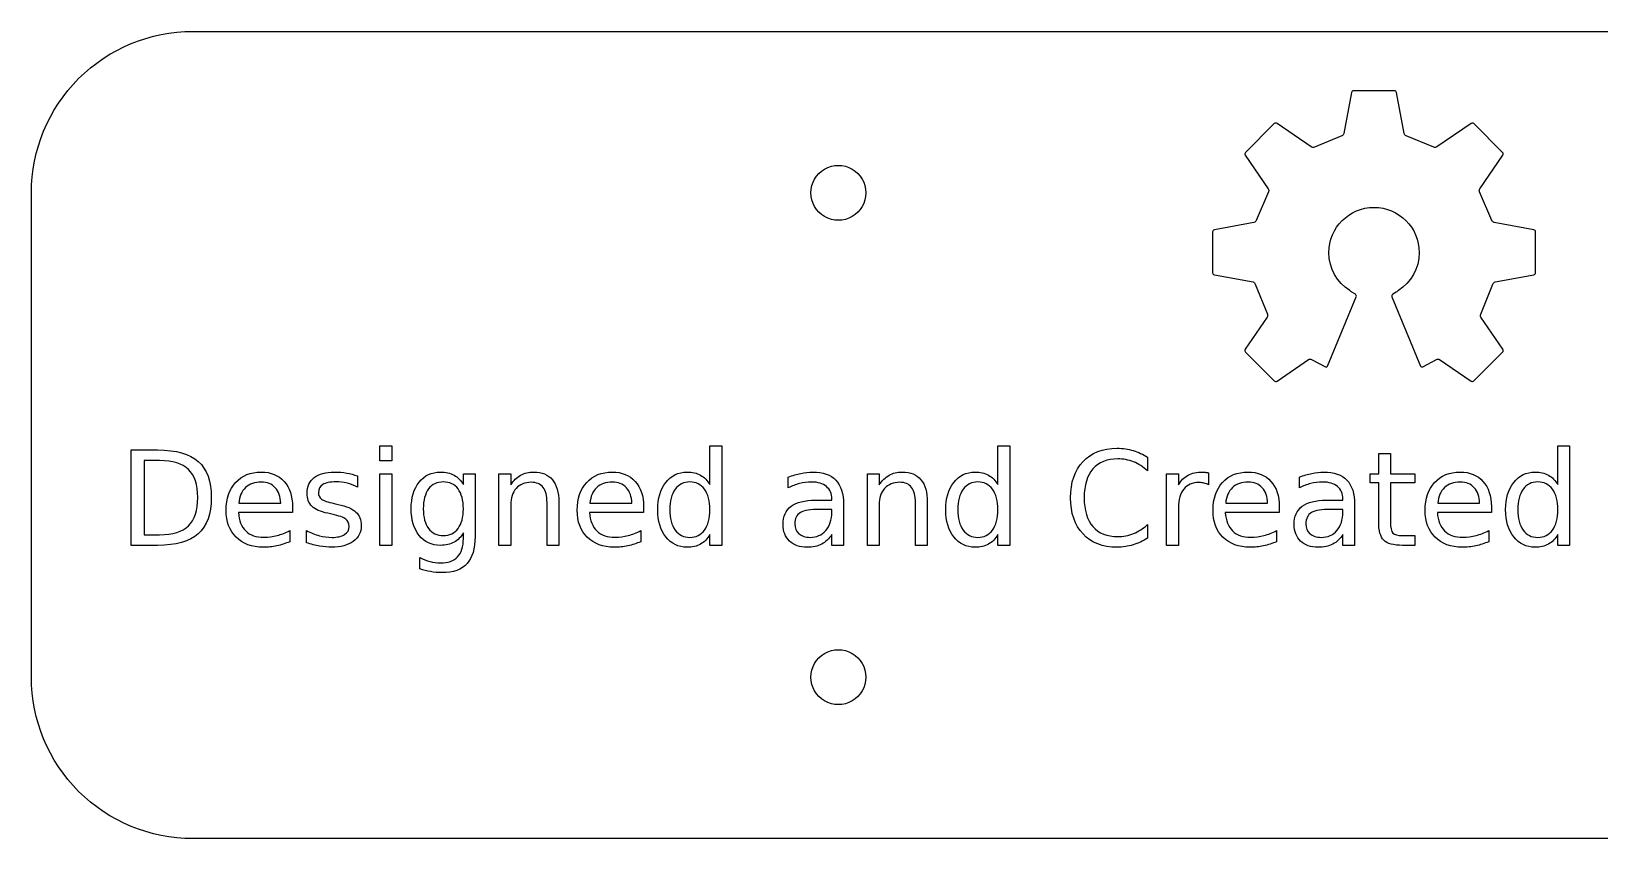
# Model space of a CAD drawing. Extents: x 6 to 466, y 6 to 31.
# Drawn here: x 5.5 to 54.08, y 5.5 to 30.5 of the extents above; entities that cross this region are included whole.
import ezdxf

# ---------------------------------------------------------------- set-up
doc = ezdxf.new("R2010")
doc.units = 0
doc.layers.get('0').update_dxf_attribs({"linetype": 'CONTINUOUS'})

msp = doc.modelspace()

# ---------------------------------------------------------------- linework, layer by layer
at = {"color": 7}
for p, q in [((10.5, 30.5), (150.5, 30.5)), ((5.5, 10.5), (5.5, 25.5)), ((31.35, 25.5), (31.35, 25.5)), ((31.35, 10.5), (31.35, 10.5)), ((150.5, 5.5), (10.5, 5.5))]:
    msp.add_line(p, q, dxfattribs=at)
at = {"color": 1}
for p, q in [((46.396282, 28.606086), (46.159894, 27.335716)), ((47.725936, 28.660556), (46.461772, 28.660556)), ((48.027905, 27.335716), (47.791426, 28.606086)), ((44.004144, 27.642761), (43.110214, 26.748952)), ((45.150262, 26.922245), (44.089014, 27.650561)), ((46.097174, 27.263836), (45.245672, 26.915345)), ((48.942071, 26.915293), (48.090625, 27.263836)), ((50.098796, 27.650509), (49.037481, 26.922193)), ((51.077406, 26.7489), (50.183596, 27.642709)), ((43.102314, 26.664072), (43.817998, 25.62106)), ((50.369696, 25.621008), (51.085306, 26.66402)), ((43.823998, 25.5261), (43.447432, 24.647757)), ((50.740187, 24.647705), (50.363696, 25.526048)), ((43.374752, 24.585217), (42.146598, 24.356816)), ((52.041096, 24.356764), (50.812867, 24.585165)), ((42.092108, 24.291216), (42.092182, 23.027123)), ((52.096068, 23.027048), (52.096218, 24.291142)), ((42.146672, 22.961523), (43.344722, 22.738575)), ((50.843536, 22.7385), (52.041578, 22.961448)), ((43.415832, 22.675585), (43.789853, 21.741281)), ((46.516867, 22.356438), (46.409353, 22.422258)), ((47.779151, 22.422258), (47.671637, 22.356438)), ((50.398485, 21.741206), (50.772506, 22.67551)), ((45.6571, 20.136074), (46.542917, 22.276418)), ((47.645587, 22.276418), (48.531329, 20.135999)), ((43.783153, 21.645871), (43.102655, 20.654187)), ((51.085773, 20.654111), (50.405185, 21.645796)), ((43.110555, 20.569237), (44.004515, 19.675429)), ((50.18392, 19.675352), (51.077873, 20.569161)), ((44.089385, 19.667629), (45.063508, 20.336248)), ((45.156908, 20.339448), (45.58652, 20.110074)), ((48.601909, 20.109999), (49.031513, 20.339372)), ((49.124913, 20.336172), (50.09912, 19.667552))]:
    msp.add_line(p, q, dxfattribs=at)
at = {"color": 3}
for p, q in [((8.589848, 17.536542), (9.411125, 17.536542)), ((8.589848, 14.581926), (8.589848, 17.536542)), ((16.29995, 17.661217), (16.664082, 17.661217)), ((16.29995, 17.200115), (16.29995, 17.661217)), ((16.664082, 17.661217), (16.664082, 17.200115)), ((26.521373, 16.461956), (26.521373, 17.661217)), ((26.521373, 17.661217), (26.885506, 17.661217)), ((26.885506, 17.661217), (26.885506, 14.581926)), ((35.442611, 16.461956), (35.442611, 17.661217)), ((35.442611, 17.661217), (35.806744, 17.661217)), ((35.806744, 17.661217), (35.806744, 14.581926)), ((52.786381, 16.461956), (52.786381, 17.661217)), ((52.786381, 17.661217), (53.150513, 17.661217)), ((53.150513, 17.661217), (53.150513, 14.581926)), ((8.989602, 17.208031), (8.989602, 14.910437)), ((9.472473, 17.208031), (8.989602, 17.208031)), ((16.664082, 17.200115), (16.29995, 17.200115)), ((40.075401, 17.308961), (40.075401, 17.308959)), ((40.075401, 17.308959), (40.075401, 16.887437)), ((47.237322, 16.798383), (47.237322, 17.427698)), ((47.237322, 17.427698), (47.603433, 17.427698)), ((47.603433, 17.427698), (47.603433, 16.798383)), ((15.599391, 16.733098), (15.599391, 16.733076)), ((15.599391, 16.733076), (15.599391, 16.388734)), ((16.29995, 16.798383), (16.664082, 16.798383)), ((16.29995, 14.581926), (16.29995, 16.798383)), ((16.664082, 16.798383), (16.664082, 14.581926)), ((18.882517, 16.461955), (18.882517, 16.798382)), ((18.882517, 16.798382), (19.246649, 16.798382)), ((19.246649, 16.798382), (19.246649, 14.857004)), ((19.982828, 14.581926), (19.982828, 16.798383)), ((19.982828, 16.798383), (20.348939, 16.798383)), ((20.348939, 16.798383), (20.348939, 16.45404)), ((28.949582, 16.361023), (28.949582, 16.69745)), ((31.397577, 14.581926), (31.397577, 16.798383)), ((31.397577, 16.798383), (31.763689, 16.798383)), ((31.763689, 16.798383), (31.763689, 16.45404)), ((40.667116, 14.581922), (40.667116, 16.798379)), ((40.667116, 16.798379), (41.033227, 16.798379)), ((41.033227, 16.798379), (41.033227, 16.454036)), ((41.96335, 16.832062), (41.965326, 16.457998)), ((44.781411, 16.361023), (44.781411, 16.69745)), ((46.97016, 16.515389), (46.97016, 16.798383)), ((46.97016, 16.798383), (47.237322, 16.798383)), ((47.603433, 16.798383), (48.353466, 16.798383)), ((48.353466, 16.798383), (48.353466, 16.515389)), ((26.521373, 16.461957), (26.521373, 16.461956)), ((35.442611, 16.461957), (35.442611, 16.461956)), ((47.237319, 16.515389), (46.97016, 16.515389)), ((47.237319, 15.31217), (47.237319, 16.515389)), ((48.353466, 16.515389), (47.603433, 16.515389)), ((47.603433, 16.515389), (47.603433, 15.31217)), ((52.786381, 16.461957), (52.786381, 16.461956)), ((13.588749, 15.603079), (11.914533, 15.603079)), ((11.926406, 15.886073), (13.224617, 15.888052)), ((13.588749, 15.781187), (13.588749, 15.603079)), ((13.588749, 15.781181), (13.588749, 15.781187)), ((14.805821, 15.545697), (14.679166, 15.575387)), ((14.879043, 15.878155), (15.003719, 15.850445)), ((18.882517, 15.715881), (18.882517, 15.715881)), ((20.348939, 15.83462), (20.348939, 14.581926)), ((21.474978, 14.581926), (21.474978, 15.907842)), ((21.83911, 15.919717), (21.83911, 15.919716)), ((21.83911, 15.919716), (21.83911, 14.581926)), ((24.465216, 15.603079), (22.791, 15.603079)), ((22.802873, 15.886073), (24.101084, 15.888052)), ((24.465216, 15.781187), (24.465216, 15.603079)), ((24.465216, 15.781181), (24.465216, 15.781187)), ((25.280554, 15.688175), (25.280554, 15.688175)), ((29.784711, 15.981065), (30.295288, 15.981065)), ((30.295288, 15.696093), (29.933135, 15.696091)), ((30.295288, 15.981065), (30.295288, 16.016685)), ((30.295288, 15.614953), (30.295288, 15.696093)), ((30.65942, 15.846494), (30.65942, 14.581926)), ((30.65942, 15.846489), (30.65942, 15.846494)), ((31.763689, 15.83462), (31.763689, 14.581926)), ((32.889727, 14.581926), (32.889727, 15.907842)), ((33.25386, 15.919717), (33.25386, 15.919716)), ((33.25386, 15.919716), (33.25386, 14.581926)), ((34.201792, 15.688175), (34.201792, 15.688175)), ((41.033227, 15.74952), (41.033227, 14.581922)), ((44.16001, 15.603079), (42.485794, 15.603079)), ((42.497668, 15.886073), (43.795878, 15.888052)), ((44.16001, 15.781187), (44.16001, 15.603079)), ((44.16001, 15.781181), (44.16001, 15.781187)), ((45.61654, 15.981065), (46.127117, 15.981065)), ((46.127117, 15.696093), (45.764964, 15.696091)), ((46.127117, 15.981065), (46.127117, 16.016685)), ((46.127117, 15.614953), (46.127117, 15.696093)), ((46.491249, 15.846494), (46.491249, 14.581926)), ((46.491249, 15.846489), (46.491249, 15.846494)), ((50.73022, 15.603079), (49.056004, 15.603079)), ((49.067878, 15.886073), (50.366088, 15.888052)), ((50.73022, 15.781187), (50.73022, 15.603079)), ((50.73022, 15.781181), (50.73022, 15.781187)), ((51.545561, 15.688175), (51.545561, 15.688175)), ((40.075401, 15.227069), (40.075401, 14.809505)), ((9.411125, 14.581926), (8.589848, 14.581926)), ((8.989602, 14.910437), (9.472473, 14.910437)), ((13.503653, 15.039067), (13.503653, 14.694725)), ((14.024124, 14.663055), (14.024124, 15.03907)), ((16.664082, 14.581926), (16.29995, 14.581926)), ((18.882517, 14.791697), (18.882517, 14.971784)), ((20.348939, 14.581926), (19.982828, 14.581926)), ((21.83911, 14.581926), (21.474978, 14.581926)), ((24.38012, 15.039067), (24.38012, 14.694725)), ((26.521373, 14.581926), (26.521373, 14.914395)), ((26.885506, 14.581926), (26.521373, 14.581926)), ((30.295288, 14.581926), (30.295288, 14.918353)), ((30.65942, 14.581926), (30.295288, 14.581926)), ((31.763689, 14.581926), (31.397577, 14.581926)), ((33.25386, 14.581926), (32.889727, 14.581926)), ((35.442611, 14.581926), (35.442611, 14.914395)), ((35.806744, 14.581926), (35.442611, 14.581926)), ((41.033227, 14.581922), (40.667116, 14.581922)), ((44.074914, 15.039067), (44.074914, 14.694725)), ((46.127117, 14.581926), (46.127117, 14.918353)), ((46.491249, 14.581926), (46.127117, 14.581926)), ((47.979436, 14.886689), (48.353463, 14.886689)), ((48.353463, 14.581926), (47.979436, 14.581926)), ((48.353463, 14.886689), (48.353463, 14.581926)), ((50.645124, 15.039067), (50.645124, 14.694725)), ((52.786381, 14.581926), (52.786381, 14.914395)), ((53.150513, 14.581926), (52.786381, 14.581926)), ((17.532853, 13.855641), (17.532853, 14.209878))]:
    msp.add_line(p, q, dxfattribs=at)
at = {"color": 7}
for points in [[(6.964466, 29.035534), (7.902148, 29.973216), (9.173918, 30.5), (10.5, 30.5)], [(5.5, 25.5), (5.5, 26.826082), (6.026784, 28.097852), (6.964466, 29.035534)], [(29.65, 25.5), (29.65, 25.803676), (29.812009, 26.084284), (30.075, 26.236122)], [(30.075, 26.236122), (30.337991, 26.387959), (30.662009, 26.387959), (30.925, 26.236122)], [(30.925, 26.236122), (31.187991, 26.084284), (31.35, 25.803676), (31.35, 25.5)], [(30.075, 24.763878), (29.812009, 24.915716), (29.65, 25.196324), (29.65, 25.5)], [(31.35, 25.5), (31.35, 25.196324), (31.187991, 24.915716), (30.925, 24.763878)], [(30.925, 24.763878), (30.662009, 24.612041), (30.337991, 24.612041), (30.075, 24.763878)], [(29.65, 10.5), (29.65, 10.803676), (29.812009, 11.084284), (30.075, 11.236122)], [(30.075, 11.236122), (30.337991, 11.387959), (30.662009, 11.387959), (30.925, 11.236122)], [(30.925, 11.236122), (31.187991, 11.084284), (31.35, 10.803676), (31.35, 10.5)], [(6.964466, 6.964466), (6.026784, 7.902148), (5.5, 9.173918), (5.5, 10.5)], [(30.075, 9.763878), (29.812009, 9.915716), (29.65, 10.196324), (29.65, 10.5)], [(31.35, 10.5), (31.35, 10.196324), (31.187991, 9.915716), (30.925, 9.763878)], [(30.925, 9.763878), (30.662009, 9.612041), (30.337991, 9.612041), (30.075, 9.763878)], [(10.5, 5.5), (9.173918, 5.5), (7.902148, 6.026784), (6.964466, 6.964466)]]:
    msp.add_open_spline(points, degree=3, dxfattribs=at)
at = {"color": 1}
for points in [[(46.461772, 28.660556), (46.431382, 28.660556), (46.401822, 28.636056), (46.396282, 28.606086)], [(47.791426, 28.606086), (47.786226, 28.636046), (47.756396, 28.660556), (47.725936, 28.660556)], [(44.089014, 27.650561), (44.063864, 27.667821), (44.025694, 27.664311), (44.004144, 27.642761)], [(46.159894, 27.335716), (46.153894, 27.305756), (46.126134, 27.273406), (46.097174, 27.263836)], [(48.090625, 27.263836), (48.061735, 27.273436), (48.033515, 27.305746), (48.027905, 27.335716)], [(50.183596, 27.642709), (50.162036, 27.664299), (50.123946, 27.667809), (50.098796, 27.650509)], [(43.110214, 26.748952), (43.088734, 26.727362), (43.085134, 26.689172), (43.102314, 26.664072)], [(45.245672, 26.915345), (45.218282, 26.901895), (45.175312, 26.904965), (45.150262, 26.922245)], [(49.037481, 26.922193), (49.012411, 26.904933), (48.969371, 26.901873), (48.942071, 26.915293)], [(51.085306, 26.66402), (51.102446, 26.68912), (51.099076, 26.7273), (51.077406, 26.7489)], [(43.817998, 25.62106), (43.835218, 25.59581), (43.837908, 25.55322), (43.823998, 25.5261)], [(50.363696, 25.526048), (50.349696, 25.553168), (50.352316, 25.595758), (50.369696, 25.621008)], [(45.696231, 23.651902), (45.696231, 24.424002), (46.322187, 25.049885), (47.094211, 25.049885)], [(47.094211, 25.049885), (47.866235, 25.049885), (48.492116, 24.424002), (48.492116, 23.651902)], [(42.146598, 24.356816), (42.116588, 24.351116), (42.092108, 24.321696), (42.092108, 24.291216)], [(43.447432, 24.647757), (43.437432, 24.618917), (43.404772, 24.590827), (43.374752, 24.585217)], [(50.812867, 24.585165), (50.782997, 24.590765), (50.750297, 24.618865), (50.740187, 24.647705)], [(52.096218, 24.291142), (52.096293, 24.321702), (52.071818, 24.351142), (52.041878, 24.356812)], [(46.341393, 22.474328), (45.953548, 22.722679), (45.696231, 23.157144), (45.696231, 23.651902)], [(48.492116, 23.651902), (48.492116, 23.157144), (48.234874, 22.722679), (47.846961, 22.474328)], [(42.092182, 23.027123), (42.092182, 22.996633), (42.116732, 22.966983), (42.146672, 22.961523)], [(52.041578, 22.961448), (52.071448, 22.966948), (52.096068, 22.996568), (52.096068, 23.027048)], [(43.344722, 22.738575), (43.374662, 22.733075), (43.406692, 22.704655), (43.415832, 22.675585)], [(46.409353, 22.422258), (46.389443, 22.434358), (46.362503, 22.455208), (46.341393, 22.474328)], [(46.542917, 22.276418), (46.554667, 22.304588), (46.542917, 22.340528), (46.516867, 22.356438)], [(47.671637, 22.356438), (47.645817, 22.340528), (47.633987, 22.304588), (47.645587, 22.276418)], [(47.846961, 22.474328), (47.826001, 22.455208), (47.798911, 22.434358), (47.779151, 22.422258)], [(50.772506, 22.67551), (50.781706, 22.70457), (50.813526, 22.73304), (50.843536, 22.7385)], [(43.789853, 21.741281), (43.803173, 21.713861), (43.800113, 21.670971), (43.783153, 21.645871)], [(50.405185, 21.645796), (50.387965, 21.670896), (50.384755, 21.713786), (50.398485, 21.741206)], [(43.102655, 20.654187), (43.085435, 20.629087), (43.088955, 20.590827), (43.110555, 20.569237)], [(51.077873, 20.569161), (51.099433, 20.590751), (51.102943, 20.629011), (51.085773, 20.654111)], [(45.063508, 20.336248), (45.088588, 20.353428), (45.130648, 20.354778), (45.156908, 20.339448)], [(45.58652, 20.110074), (45.61369, 20.096184), (45.64543, 20.107874), (45.6571, 20.136074)], [(48.531329, 20.135999), (48.543009, 20.107829), (48.574669, 20.096179), (48.601909, 20.109999)], [(49.031513, 20.339372), (49.057783, 20.354682), (49.099773, 20.353412), (49.124913, 20.336172)], [(44.004515, 19.675429), (44.025995, 19.653989), (44.064245, 19.650479), (44.089385, 19.667629)], [(50.09912, 19.667552), (50.12419, 19.650442), (50.16244, 19.653952), (50.18392, 19.675352)]]:
    msp.add_open_spline(points, degree=3, dxfattribs=at)
at = {"color": 3}
for points in [[(9.411125, 17.536542), (9.983709, 17.536542), (10.403912, 17.417143), (10.671734, 17.178346)], [(38.078611, 17.178345), (38.335878, 17.452764), (38.688137, 17.589973), (39.135386, 17.589973)], [(39.135386, 17.589973), (39.312175, 17.589973), (39.478409, 17.566226), (39.634088, 17.518733)], [(39.634088, 17.518733), (39.791087, 17.47256), (39.938192, 17.402636), (40.075401, 17.308961)], [(10.366971, 16.930974), (10.178308, 17.115679), (9.880142, 17.208031), (9.472473, 17.208031)], [(10.671734, 17.178346), (10.939556, 16.940869), (11.073467, 16.568821), (11.073467, 16.062202)], [(37.69271, 16.056265), (37.69271, 16.53122), (37.821344, 16.905246), (38.078611, 17.178345)], [(39.159134, 17.261462), (38.821388, 17.261462), (38.562801, 17.157895), (38.383374, 16.950762)], [(39.643983, 17.168452), (39.492262, 17.230459), (39.330645, 17.261462), (39.159134, 17.261462)], [(40.075401, 16.887437), (39.94083, 17.012772), (39.797024, 17.106444), (39.643983, 17.168452)], [(10.651944, 16.062202), (10.651944, 16.457998), (10.556953, 16.747589), (10.366971, 16.930974)], [(11.534569, 15.66838), (11.534569, 16.031193), (11.632199, 16.318804), (11.827458, 16.531214)], [(11.827458, 16.531214), (12.024036, 16.744944), (12.288559, 16.851809), (12.621028, 16.851809)], [(12.624986, 16.543094), (12.421811, 16.543094), (12.258875, 16.485704), (12.136178, 16.370923)], [(12.621028, 16.851809), (12.919194, 16.851809), (13.154692, 16.755499), (13.327523, 16.562878)], [(13.056403, 16.364986), (12.948219, 16.483725), (12.804413, 16.543094), (12.624986, 16.543094)], [(13.327523, 16.562878), (13.501674, 16.371577), (13.588749, 16.111011), (13.588749, 15.781181)], [(14.039956, 16.198765), (14.039956, 16.407218), (14.113838, 16.568175), (14.261602, 16.681636)], [(14.261602, 16.681636), (14.409365, 16.795097), (14.619137, 16.851828), (14.890917, 16.851828)], [(14.934454, 16.547053), (14.753707, 16.547053), (14.617818, 16.519346), (14.526785, 16.463933)], [(14.890917, 16.851828), (15.025488, 16.851828), (15.152142, 16.841935), (15.270881, 16.822148)], [(15.278797, 16.507473), (15.167974, 16.53386), (15.053193, 16.547053), (14.934454, 16.547053)], [(15.270881, 16.822148), (15.38962, 16.802361), (15.499123, 16.772678), (15.599391, 16.733098)], [(17.265691, 15.71588), (17.265691, 16.058903), (17.348808, 16.333981), (17.515042, 16.541114)], [(17.515042, 16.541114), (17.681277, 16.748247), (17.900284, 16.851814), (18.172063, 16.851814)], [(18.261117, 16.547052), (18.065858, 16.547052), (17.913476, 16.47449), (17.803973, 16.329365)], [(18.172063, 16.851814), (18.335659, 16.851814), (18.476167, 16.819491), (18.593586, 16.754844)], [(18.718261, 16.329365), (18.610077, 16.47449), (18.457696, 16.547052), (18.261117, 16.547052)], [(18.593586, 16.754844), (18.711005, 16.690197), (18.807316, 16.592568), (18.882517, 16.461955)], [(20.348939, 16.45404), (20.436014, 16.587291), (20.538262, 16.6869), (20.655681, 16.752866)], [(20.984192, 16.535178), (20.787613, 16.535178), (20.632593, 16.47251), (20.519132, 16.347175)], [(20.655681, 16.752866), (20.77442, 16.818833), (20.910969, 16.851816), (21.06533, 16.851816)], [(21.352282, 16.378839), (21.270484, 16.483065), (21.147787, 16.535178), (20.984192, 16.535178)], [(21.06533, 16.851816), (21.319959, 16.851816), (21.512579, 16.772657), (21.643191, 16.614339)], [(21.643191, 16.614339), (21.773804, 16.45734), (21.83911, 16.225799), (21.83911, 15.919717)], [(22.411036, 15.66838), (22.411036, 16.031193), (22.508666, 16.318804), (22.703925, 16.531214)], [(22.703925, 16.531214), (22.900503, 16.744944), (23.165026, 16.851809), (23.497495, 16.851809)], [(23.501453, 16.543094), (23.298278, 16.543094), (23.135342, 16.485704), (23.012645, 16.370923)], [(23.497495, 16.851809), (23.795661, 16.851809), (24.031159, 16.755499), (24.20399, 16.562878)], [(23.93287, 16.364986), (23.824686, 16.483725), (23.68088, 16.543094), (23.501453, 16.543094)], [(24.20399, 16.562878), (24.378141, 16.371577), (24.465216, 16.111011), (24.465216, 15.781181)], [(24.904548, 15.688176), (24.904548, 16.036477), (24.988325, 16.317492), (25.155878, 16.531221)], [(25.155878, 16.531221), (25.324751, 16.744951), (25.543098, 16.851816), (25.81092, 16.851816)], [(25.899974, 16.547052), (25.707353, 16.547052), (25.555632, 16.470532), (25.444809, 16.317491)], [(25.81092, 16.851816), (25.974515, 16.851816), (26.114363, 16.819493), (26.230464, 16.754846)], [(26.355139, 16.317491), (26.244316, 16.470532), (26.092595, 16.547052), (25.899974, 16.547052)], [(26.230464, 16.754846), (26.347883, 16.691519), (26.444853, 16.59389), (26.521373, 16.461957)], [(28.949582, 16.69745), (29.082833, 16.748903), (29.212127, 16.787163), (29.337462, 16.81223)], [(29.665973, 16.543093), (29.539318, 16.543093), (29.415962, 16.52792), (29.295904, 16.497573)], [(29.337462, 16.81223), (29.462797, 16.838617), (29.584834, 16.85181), (29.703573, 16.85181)], [(30.129054, 16.404565), (30.01955, 16.496917), (29.86519, 16.543093), (29.665973, 16.543093)], [(29.703573, 16.85181), (30.024168, 16.85181), (30.263624, 16.768693), (30.421943, 16.602459)], [(30.421943, 16.602459), (30.580261, 16.436224), (30.65942, 16.184234), (30.65942, 15.846489)], [(31.763689, 16.45404), (31.850764, 16.587291), (31.953011, 16.6869), (32.07043, 16.752866)], [(32.398941, 16.535178), (32.202362, 16.535178), (32.047342, 16.47251), (31.933881, 16.347175)], [(32.07043, 16.752866), (32.189169, 16.818833), (32.325718, 16.851816), (32.480079, 16.851816)], [(32.767031, 16.378839), (32.685233, 16.483065), (32.562536, 16.535178), (32.398941, 16.535178)], [(32.480079, 16.851816), (32.734708, 16.851816), (32.927328, 16.772657), (33.057941, 16.614339)], [(33.057941, 16.614339), (33.188554, 16.45734), (33.25386, 16.225799), (33.25386, 15.919717)], [(33.825786, 15.688176), (33.825786, 16.036477), (33.909563, 16.317492), (34.077116, 16.531221)], [(34.077116, 16.531221), (34.245989, 16.744951), (34.464336, 16.851816), (34.732158, 16.851816)], [(34.821212, 16.547052), (34.628591, 16.547052), (34.47687, 16.470532), (34.366047, 16.317491)], [(34.732158, 16.851816), (34.895753, 16.851816), (35.035601, 16.819493), (35.151702, 16.754846)], [(35.276377, 16.317491), (35.165554, 16.470532), (35.013833, 16.547052), (34.821212, 16.547052)], [(35.151702, 16.754846), (35.269121, 16.691519), (35.366091, 16.59389), (35.442611, 16.461957)], [(38.383374, 16.950762), (38.203947, 16.744948), (38.114233, 16.446782), (38.114233, 16.056264)], [(41.033227, 16.454036), (41.109748, 16.588607), (41.209356, 16.688215), (41.332053, 16.752862)], [(41.672438, 16.527258), (41.466624, 16.527258), (41.308306, 16.459973), (41.197483, 16.325403)], [(41.332053, 16.752862), (41.45475, 16.818829), (41.603833, 16.851812), (41.779302, 16.851812)], [(41.830756, 16.509448), (41.783263, 16.521321), (41.73049, 16.527258), (41.672438, 16.527258)], [(41.779302, 16.851812), (41.804369, 16.851812), (41.832075, 16.849845), (41.862422, 16.845912)], [(41.862422, 16.845912), (41.892769, 16.843245), (41.926411, 16.838629), (41.96335, 16.832062)], [(42.10583, 15.66838), (42.10583, 16.031193), (42.20346, 16.318804), (42.398719, 16.531214)], [(42.398719, 16.531214), (42.595298, 16.744944), (42.859821, 16.851809), (43.19229, 16.851809)], [(43.196248, 16.543094), (42.993073, 16.543094), (42.830137, 16.485704), (42.70744, 16.370923)], [(43.19229, 16.851809), (43.490456, 16.851809), (43.725954, 16.755499), (43.898785, 16.562878)], [(43.627665, 16.364986), (43.519481, 16.483725), (43.375675, 16.543094), (43.196248, 16.543094)], [(43.898785, 16.562878), (44.072935, 16.371577), (44.16001, 16.111011), (44.16001, 15.781181)], [(44.781411, 16.69745), (44.914662, 16.748903), (45.043956, 16.787163), (45.169291, 16.81223)], [(45.497802, 16.543093), (45.371147, 16.543093), (45.247791, 16.52792), (45.127733, 16.497573)], [(45.169291, 16.81223), (45.294626, 16.838617), (45.416663, 16.85181), (45.535402, 16.85181)], [(45.960883, 16.404565), (45.85138, 16.496917), (45.697019, 16.543093), (45.497802, 16.543093)], [(45.535402, 16.85181), (45.855997, 16.85181), (46.095453, 16.768693), (46.253772, 16.602459)], [(46.253772, 16.602459), (46.41209, 16.436224), (46.491249, 16.184234), (46.491249, 15.846489)], [(48.67604, 15.66838), (48.67604, 16.031193), (48.77367, 16.318804), (48.968929, 16.531214)], [(48.968929, 16.531214), (49.165508, 16.744944), (49.430031, 16.851809), (49.762499, 16.851809)], [(49.766457, 16.543094), (49.563282, 16.543094), (49.400346, 16.485704), (49.277649, 16.370923)], [(49.762499, 16.851809), (50.060665, 16.851809), (50.296164, 16.755499), (50.468995, 16.562878)], [(50.197875, 16.364986), (50.08969, 16.483725), (49.945884, 16.543094), (49.766457, 16.543094)], [(50.468995, 16.562878), (50.643145, 16.371577), (50.73022, 16.111011), (50.73022, 15.781181)], [(51.169555, 15.688176), (51.169555, 16.036477), (51.253332, 16.317492), (51.420885, 16.531221)], [(51.420885, 16.531221), (51.589758, 16.744951), (51.808105, 16.851816), (52.075927, 16.851816)], [(52.164981, 16.547052), (51.97236, 16.547052), (51.820639, 16.470532), (51.709816, 16.317491)], [(52.075927, 16.851816), (52.239522, 16.851816), (52.37937, 16.819493), (52.495471, 16.754846)], [(52.620146, 16.317491), (52.509323, 16.470532), (52.357602, 16.547052), (52.164981, 16.547052)], [(52.495471, 16.754846), (52.61289, 16.691519), (52.70986, 16.59389), (52.786381, 16.461957)], [(10.366971, 15.187494), (10.556953, 15.372199), (10.651944, 15.663768), (10.651944, 16.062202)], [(11.073467, 16.062202), (11.073467, 15.552945), (10.938896, 15.178918), (10.669755, 14.940121)], [(12.136178, 16.370923), (12.014801, 16.256142), (11.944877, 16.094526), (11.926406, 15.886073)], [(13.224617, 15.888052), (13.22195, 16.087269), (13.165879, 16.246247), (13.056403, 16.364986)], [(14.190358, 15.793074), (14.09009, 15.892023), (14.039956, 16.027254), (14.039956, 16.198765)], [(14.526785, 16.463933), (14.437071, 16.40852), (14.392214, 16.325403), (14.392214, 16.214582)], [(14.392214, 16.214582), (14.392214, 16.130145), (14.424537, 16.06352), (14.489184, 16.014705)], [(15.599391, 16.388734), (15.496484, 16.441507), (15.38962, 16.481087), (15.278797, 16.507473)], [(17.803973, 16.329365), (17.695789, 16.18424), (17.641697, 15.979745), (17.641697, 15.715881)], [(18.882517, 15.715881), (18.882517, 15.979745), (18.827765, 16.18424), (18.718261, 16.329365)], [(20.519132, 16.347175), (20.40567, 16.22184), (20.348939, 16.050988), (20.348939, 15.83462)], [(21.474978, 15.907842), (21.474978, 16.117614), (21.434079, 16.274613), (21.352282, 16.378839)], [(23.012645, 16.370923), (22.891268, 16.256142), (22.821344, 16.094526), (22.802873, 15.886073)], [(24.101084, 15.888052), (24.098417, 16.087269), (24.042346, 16.246247), (23.93287, 16.364986)], [(25.444809, 16.317491), (25.335306, 16.165769), (25.280554, 15.955997), (25.280554, 15.688175)], [(26.521373, 15.688175), (26.521373, 15.955997), (26.465962, 16.165769), (26.355139, 16.317491)], [(29.295904, 16.497573), (29.175846, 16.467226), (29.060405, 16.42171), (28.949582, 16.361023)], [(30.295288, 16.016685), (30.295288, 16.184238), (30.239877, 16.313532), (30.129054, 16.404565)], [(31.933881, 16.347175), (31.82042, 16.22184), (31.763689, 16.050988), (31.763689, 15.83462)], [(32.889727, 15.907842), (32.889727, 16.117614), (32.848828, 16.274613), (32.767031, 16.378839)], [(34.366047, 16.317491), (34.256544, 16.165769), (34.201792, 15.955997), (34.201792, 15.688175)], [(35.442611, 15.688175), (35.442611, 15.955997), (35.3872, 16.165769), (35.276377, 16.317491)], [(38.078611, 14.934184), (37.821344, 15.208602), (37.69271, 15.582629), (37.69271, 16.056265)], [(38.114233, 16.056264), (38.114233, 15.667065), (38.203947, 15.368898), (38.383374, 15.161765)], [(41.197483, 16.325403), (41.087979, 16.192152), (41.033227, 16.000191), (41.033227, 15.74952)], [(41.965326, 16.457998), (41.924426, 16.481745), (41.879569, 16.498895), (41.830756, 16.509448)], [(42.70744, 16.370923), (42.586063, 16.256142), (42.516139, 16.094526), (42.497668, 15.886073)], [(43.795878, 15.888052), (43.793211, 16.087269), (43.73714, 16.246247), (43.627665, 16.364986)], [(45.127733, 16.497573), (45.007675, 16.467226), (44.892234, 16.42171), (44.781411, 16.361023)], [(46.127117, 16.016685), (46.127117, 16.184238), (46.071706, 16.313532), (45.960883, 16.404565)], [(49.277649, 16.370923), (49.156272, 16.256142), (49.086348, 16.094526), (49.067878, 15.886073)], [(50.366088, 15.888052), (50.363421, 16.087269), (50.30735, 16.246247), (50.197875, 16.364986)], [(51.709816, 16.317491), (51.600313, 16.165769), (51.545561, 15.955997), (51.545561, 15.688175)], [(52.786381, 15.688175), (52.786381, 15.955997), (52.730969, 16.165769), (52.620146, 16.317491)], [(11.843289, 14.833251), (11.637476, 15.039064), (11.534569, 15.317441), (11.534569, 15.66838)], [(11.914533, 15.603079), (11.930366, 15.352408), (12.005567, 15.161107), (12.140136, 15.029176)], [(14.679166, 15.575387), (14.453563, 15.62288), (14.290627, 15.695443), (14.190358, 15.793074)], [(14.489184, 16.014705), (14.553831, 15.967212), (14.683784, 15.921695), (14.879043, 15.878155)], [(15.003719, 15.850445), (15.262305, 15.795032), (15.44569, 15.716532), (15.553875, 15.614946)], [(15.553875, 15.614946), (15.663378, 15.514678), (15.71813, 15.374171), (15.71813, 15.193424)], [(17.515042, 14.892625), (17.348808, 15.099758), (17.265691, 15.374177), (17.265691, 15.71588)], [(17.641697, 15.715881), (17.641697, 15.453336), (17.695789, 15.249502), (17.803973, 15.104377)], [(18.718261, 15.104377), (18.827765, 15.249502), (18.882517, 15.453336), (18.882517, 15.715881)], [(22.719756, 14.833251), (22.513943, 15.039064), (22.411036, 15.317441), (22.411036, 15.66838)], [(22.791, 15.603079), (22.806833, 15.352408), (22.882034, 15.161107), (23.016603, 15.029176)], [(25.155878, 14.845132), (24.988325, 15.058861), (24.904548, 15.339876), (24.904548, 15.688176)], [(25.280554, 15.688175), (25.280554, 15.420354), (25.335306, 15.209922), (25.444809, 15.056881)], [(26.355139, 15.056881), (26.465962, 15.209922), (26.521373, 15.420354), (26.521373, 15.688175)], [(28.787306, 15.227074), (28.787306, 15.476425), (28.870423, 15.664428), (29.036657, 15.791083)], [(29.036657, 15.791083), (29.204211, 15.917738), (29.453562, 15.981065), (29.784711, 15.981065)], [(29.32163, 15.595163), (29.208169, 15.527878), (29.151438, 15.413098), (29.151438, 15.250821)], [(29.933135, 15.696091), (29.638927, 15.696091), (29.435092, 15.662448), (29.32163, 15.595163)], [(30.111243, 15.043028), (30.23394, 15.186834), (30.295288, 15.377476), (30.295288, 15.614953)], [(34.077116, 14.845132), (33.909563, 15.058861), (33.825786, 15.339876), (33.825786, 15.688176)], [(34.201792, 15.688175), (34.201792, 15.420354), (34.256544, 15.209922), (34.366047, 15.056881)], [(35.276377, 15.056881), (35.3872, 15.209922), (35.442611, 15.420354), (35.442611, 15.688175)], [(42.414551, 14.833251), (42.208737, 15.039064), (42.10583, 15.317441), (42.10583, 15.66838)], [(42.485794, 15.603079), (42.501627, 15.352408), (42.576829, 15.161107), (42.711398, 15.029176)], [(44.619135, 15.227074), (44.619135, 15.476425), (44.702252, 15.664428), (44.868486, 15.791083)], [(44.868486, 15.791083), (45.03604, 15.917738), (45.285391, 15.981065), (45.61654, 15.981065)], [(45.153459, 15.595163), (45.039998, 15.527878), (44.983267, 15.413098), (44.983267, 15.250821)], [(45.764964, 15.696091), (45.470756, 15.696091), (45.266921, 15.662448), (45.153459, 15.595163)], [(45.943072, 15.043028), (46.065769, 15.186834), (46.127117, 15.377476), (46.127117, 15.614953)], [(48.984761, 14.833251), (48.778947, 15.039064), (48.67604, 15.317441), (48.67604, 15.66838)], [(49.056004, 15.603079), (49.071837, 15.352408), (49.147038, 15.161107), (49.281607, 15.029176)], [(51.420885, 14.845132), (51.253332, 15.058861), (51.169555, 15.339876), (51.169555, 15.688176)], [(51.545561, 15.688175), (51.545561, 15.420354), (51.600313, 15.209922), (51.709816, 15.056881)], [(52.620146, 15.056881), (52.730969, 15.209922), (52.786381, 15.420354), (52.786381, 15.688175)], [(9.472473, 14.910437), (9.880142, 14.910437), (10.178308, 15.002789), (10.366971, 15.187494)], [(15.243175, 15.393316), (15.177208, 15.446089), (15.031424, 15.496883), (14.805821, 15.545697)], [(15.205574, 14.916382), (15.297927, 14.975749), (15.344103, 15.058866), (15.344103, 15.165733)], [(15.344103, 15.165733), (15.344103, 15.264682), (15.31046, 15.340543), (15.243175, 15.393316)], [(15.71813, 15.193424), (15.71813, 14.98761), (15.636332, 14.824674), (15.472737, 14.704616)], [(17.803973, 15.104377), (17.913476, 14.959252), (18.065858, 14.886689), (18.261117, 14.886689)], [(18.261117, 14.886689), (18.457696, 14.886689), (18.610077, 14.959252), (18.718261, 15.104377)], [(28.987183, 14.714519), (28.853932, 14.842493), (28.787306, 15.013345), (28.787306, 15.227074)], [(29.151438, 15.250821), (29.151438, 15.121528), (29.193656, 15.018621), (29.278093, 14.9421)], [(38.383374, 15.161765), (38.562801, 14.955951), (38.821388, 14.853044), (39.159134, 14.853044)], [(39.643983, 14.946054), (39.797024, 15.008061), (39.94083, 15.101732), (40.075401, 15.227069)], [(44.819012, 14.714519), (44.685761, 14.842493), (44.619135, 15.013345), (44.619135, 15.227074)], [(44.983267, 15.250821), (44.983267, 15.121528), (45.025485, 15.018621), (45.109922, 14.9421)], [(47.397617, 14.738266), (47.290752, 14.843811), (47.237319, 15.035113), (47.237319, 15.31217)], [(47.603433, 15.31217), (47.603433, 15.131423), (47.62784, 15.015322), (47.676653, 14.963869)], [(10.669755, 14.940121), (10.400614, 14.701324), (9.98107, 14.581926), (9.411125, 14.581926)], [(12.684355, 14.52453), (12.330778, 14.52453), (12.050422, 14.627437), (11.843289, 14.833251)], [(12.140136, 15.029176), (12.276026, 14.898563), (12.464689, 14.833257), (12.706124, 14.833257)], [(12.706124, 14.833257), (12.845972, 14.833257), (12.981202, 14.850407), (13.111815, 14.884707)], [(13.503653, 14.694725), (13.37304, 14.639312), (13.239129, 14.597093), (13.10192, 14.56807)], [(13.111815, 14.884707), (13.243747, 14.919007), (13.37436, 14.97046), (13.503653, 15.039067)], [(14.024124, 15.03907), (14.158695, 14.969147), (14.291286, 14.916374), (14.421899, 14.880752)], [(14.429815, 14.560149), (14.301841, 14.582576), (14.166611, 14.616878), (14.024124, 14.663055)], [(14.421899, 14.880752), (14.552512, 14.846452), (14.681805, 14.829302), (14.809779, 14.829302)], [(15.472737, 14.704616), (15.31046, 14.584558), (15.086836, 14.524529), (14.801863, 14.524529)], [(14.809779, 14.829302), (14.98129, 14.829302), (15.113222, 14.858329), (15.205574, 14.916382)], [(18.172063, 14.581925), (17.900284, 14.581925), (17.681277, 14.685492), (17.515042, 14.892625)], [(18.593586, 14.678895), (18.476167, 14.614248), (18.335659, 14.581925), (18.172063, 14.581925)], [(18.882517, 14.971784), (18.807316, 14.841171), (18.711005, 14.743542), (18.593586, 14.678895)], [(18.704409, 14.227688), (18.823148, 14.351704), (18.882517, 14.539707), (18.882517, 14.791697)], [(19.246649, 14.857004), (19.246649, 14.479679), (19.162872, 14.199323), (18.995318, 14.015938)], [(23.560822, 14.52453), (23.207245, 14.52453), (22.926889, 14.627437), (22.719756, 14.833251)], [(23.016603, 15.029176), (23.152493, 14.898563), (23.341156, 14.833257), (23.582591, 14.833257)], [(23.582591, 14.833257), (23.722439, 14.833257), (23.857669, 14.850407), (23.988282, 14.884707)], [(24.38012, 14.694725), (24.249507, 14.639312), (24.115596, 14.597093), (23.978387, 14.56807)], [(23.988282, 14.884707), (24.120214, 14.919007), (24.250827, 14.97046), (24.38012, 15.039067)], [(25.81092, 14.524537), (25.543098, 14.524537), (25.324751, 14.631402), (25.155878, 14.845132)], [(25.444809, 15.056881), (25.555632, 14.90516), (25.707353, 14.829299), (25.899974, 14.829299)], [(26.230464, 14.619527), (26.114363, 14.5562), (25.974515, 14.524537), (25.81092, 14.524537)], [(25.899974, 14.829299), (26.092595, 14.829299), (26.244316, 14.90516), (26.355139, 15.056881)], [(26.521373, 14.914395), (26.444853, 14.782463), (26.347883, 14.684174), (26.230464, 14.619527)], [(29.529423, 14.524537), (29.3025, 14.524537), (29.121754, 14.587864), (28.987183, 14.714519)], [(29.278093, 14.9421), (29.363848, 14.866899), (29.479948, 14.829299), (29.626393, 14.829299)], [(29.984588, 14.619527), (29.860572, 14.5562), (29.70885, 14.524537), (29.529423, 14.524537)], [(29.626393, 14.829299), (29.828249, 14.829299), (29.989866, 14.900542), (30.111243, 15.043028)], [(30.295288, 14.918353), (30.212171, 14.783782), (30.108604, 14.684174), (29.984588, 14.619527)], [(34.732158, 14.524537), (34.464336, 14.524537), (34.245989, 14.631402), (34.077116, 14.845132)], [(34.366047, 15.056881), (34.47687, 14.90516), (34.628591, 14.829299), (34.821212, 14.829299)], [(35.151702, 14.619527), (35.035601, 14.5562), (34.895753, 14.524537), (34.732158, 14.524537)], [(34.821212, 14.829299), (35.013833, 14.829299), (35.165554, 14.90516), (35.276377, 15.056881)], [(35.442611, 14.914395), (35.366091, 14.782463), (35.269121, 14.684174), (35.151702, 14.619527)], [(39.135386, 14.524535), (38.688137, 14.524535), (38.335878, 14.661085), (38.078611, 14.934184)], [(39.63013, 14.595775), (39.474451, 14.548282), (39.309536, 14.524535), (39.135386, 14.524535)], [(39.159134, 14.853044), (39.330645, 14.853044), (39.492262, 14.884047), (39.643983, 14.946054)], [(40.075401, 14.809505), (39.935553, 14.714514), (39.787129, 14.64327), (39.63013, 14.595775)], [(43.255617, 14.52453), (42.90204, 14.52453), (42.621684, 14.627437), (42.414551, 14.833251)], [(42.711398, 15.029176), (42.847288, 14.898563), (43.035951, 14.833257), (43.277386, 14.833257)], [(43.277386, 14.833257), (43.417234, 14.833257), (43.552464, 14.850407), (43.683076, 14.884707)], [(44.074914, 14.694725), (43.944301, 14.639312), (43.810391, 14.597093), (43.673182, 14.56807)], [(43.683076, 14.884707), (43.815008, 14.919007), (43.945621, 14.97046), (44.074914, 15.039067)], [(45.361252, 14.524537), (45.134329, 14.524537), (44.953583, 14.587864), (44.819012, 14.714519)], [(45.109922, 14.9421), (45.195678, 14.866899), (45.311778, 14.829299), (45.458222, 14.829299)], [(45.816417, 14.619527), (45.692401, 14.5562), (45.540679, 14.524537), (45.361252, 14.524537)], [(45.458222, 14.829299), (45.660078, 14.829299), (45.821695, 14.900542), (45.943072, 15.043028)], [(46.127117, 14.918353), (46.044, 14.783782), (45.940433, 14.684174), (45.816417, 14.619527)], [(47.979436, 14.581926), (47.698421, 14.581926), (47.504482, 14.634039), (47.397617, 14.738266)], [(47.676653, 14.963869), (47.726786, 14.912416), (47.827714, 14.886689), (47.979436, 14.886689)], [(49.825827, 14.52453), (49.472249, 14.52453), (49.191894, 14.627437), (48.984761, 14.833251)], [(49.281607, 15.029176), (49.417497, 14.898563), (49.60616, 14.833257), (49.847595, 14.833257)], [(49.847595, 14.833257), (49.987443, 14.833257), (50.122673, 14.850407), (50.253286, 14.884707)], [(50.645124, 14.694725), (50.514511, 14.639312), (50.3806, 14.597093), (50.243391, 14.56807)], [(50.253286, 14.884707), (50.385218, 14.919007), (50.515831, 14.97046), (50.645124, 15.039067)], [(52.075927, 14.524537), (51.808105, 14.524537), (51.589758, 14.631402), (51.420885, 14.845132)], [(51.709816, 15.056881), (51.820639, 14.90516), (51.97236, 14.829299), (52.164981, 14.829299)], [(52.495471, 14.619527), (52.37937, 14.5562), (52.239522, 14.524537), (52.075927, 14.524537)], [(52.164981, 14.829299), (52.357602, 14.829299), (52.509323, 14.90516), (52.620146, 15.056881)], [(52.786381, 14.914395), (52.70986, 14.782463), (52.61289, 14.684174), (52.495471, 14.619527)], [(13.10192, 14.56807), (12.964711, 14.539043), (12.825522, 14.52453), (12.684355, 14.52453)], [(14.801863, 14.524529), (14.683124, 14.524529), (14.559108, 14.536402), (14.429815, 14.560149)], [(17.532853, 14.209878), (17.639718, 14.151831), (17.745263, 14.108954), (17.84949, 14.081245)], [(18.168105, 14.039685), (18.406902, 14.039685), (18.58567, 14.102353), (18.704409, 14.227688)], [(23.978387, 14.56807), (23.841178, 14.539043), (23.701989, 14.52453), (23.560822, 14.52453)], [(43.673182, 14.56807), (43.535973, 14.539043), (43.396784, 14.52453), (43.255617, 14.52453)], [(50.243391, 14.56807), (50.106182, 14.539043), (49.966994, 14.52453), (49.825827, 14.52453)], [(17.863343, 13.768571), (17.749881, 13.787044), (17.639718, 13.816068), (17.532853, 13.855641)], [(17.84949, 14.081245), (17.953716, 14.053538), (18.059921, 14.039685), (18.168105, 14.039685)], [(18.225496, 13.738881), (18.097522, 13.738881), (17.976804, 13.748778), (17.863343, 13.768571)], [(18.995318, 14.015938), (18.827765, 13.831233), (18.571157, 13.738881), (18.225496, 13.738881)]]:
    msp.add_open_spline(points, degree=3, dxfattribs=at)

doc.saveas('drawing.dxf')
